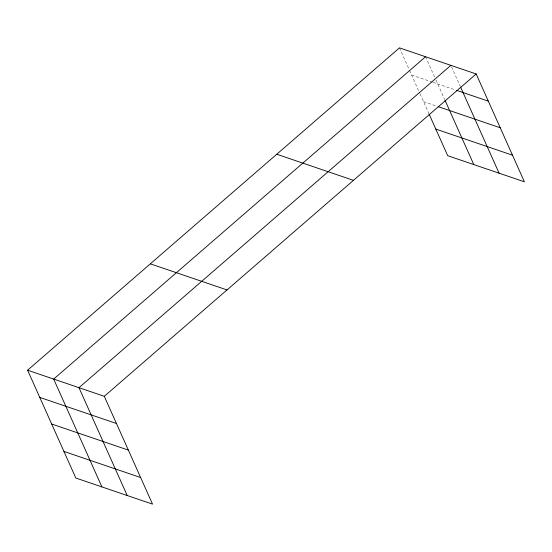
<?xml version="1.0" encoding="UTF-8"?>
<svg xmlns="http://www.w3.org/2000/svg" width="552" height="552" viewBox="0 0 552 552"><rect width="100%" height="100%" fill="white"/><g stroke="black" fill="none" stroke-linecap="round" stroke-linejoin="round"><path stroke-width="0.41" stroke-dasharray="2.76 2.07" d="M411.64 75.065L432.009 82M432.823 82.276L455.676 90.052M423.543 101.671L437.398 106.384M451.557 66.909L460.244 86.333M425.551 56.746L434.59 76.942M435.976 80.054L444.719 99.588M399.476 47.872L409.211 69.628M409.556 70.401L419.692 93.067M420.044 93.847L429.152 114.209"/><path stroke-width="0.83" d="M27.6 370.206L104.293 396.301L152.524 504.128L75.831 478.032L27.6 370.206L399.476 47.872L476.169 73.968L524.4 181.794L447.707 155.698L429.152 114.209M425.551 56.746L53.675 379.079L101.906 486.905M450.86 65.357L78.984 387.69L127.215 495.517M104.293 396.301L476.169 73.968M456.49 90.328L488.334 101.161M438.212 106.667L500.236 127.767M435.804 129.085L512.497 155.188M276.759 154.243L353.446 180.338M150.316 263.835L227.01 289.931M39.765 397.399L116.451 423.494M51.667 424.005L128.354 450.108M63.928 451.426L140.622 477.521M460.589 87.112L499.091 173.183M445.064 100.374L473.782 164.572"/></g></svg>
